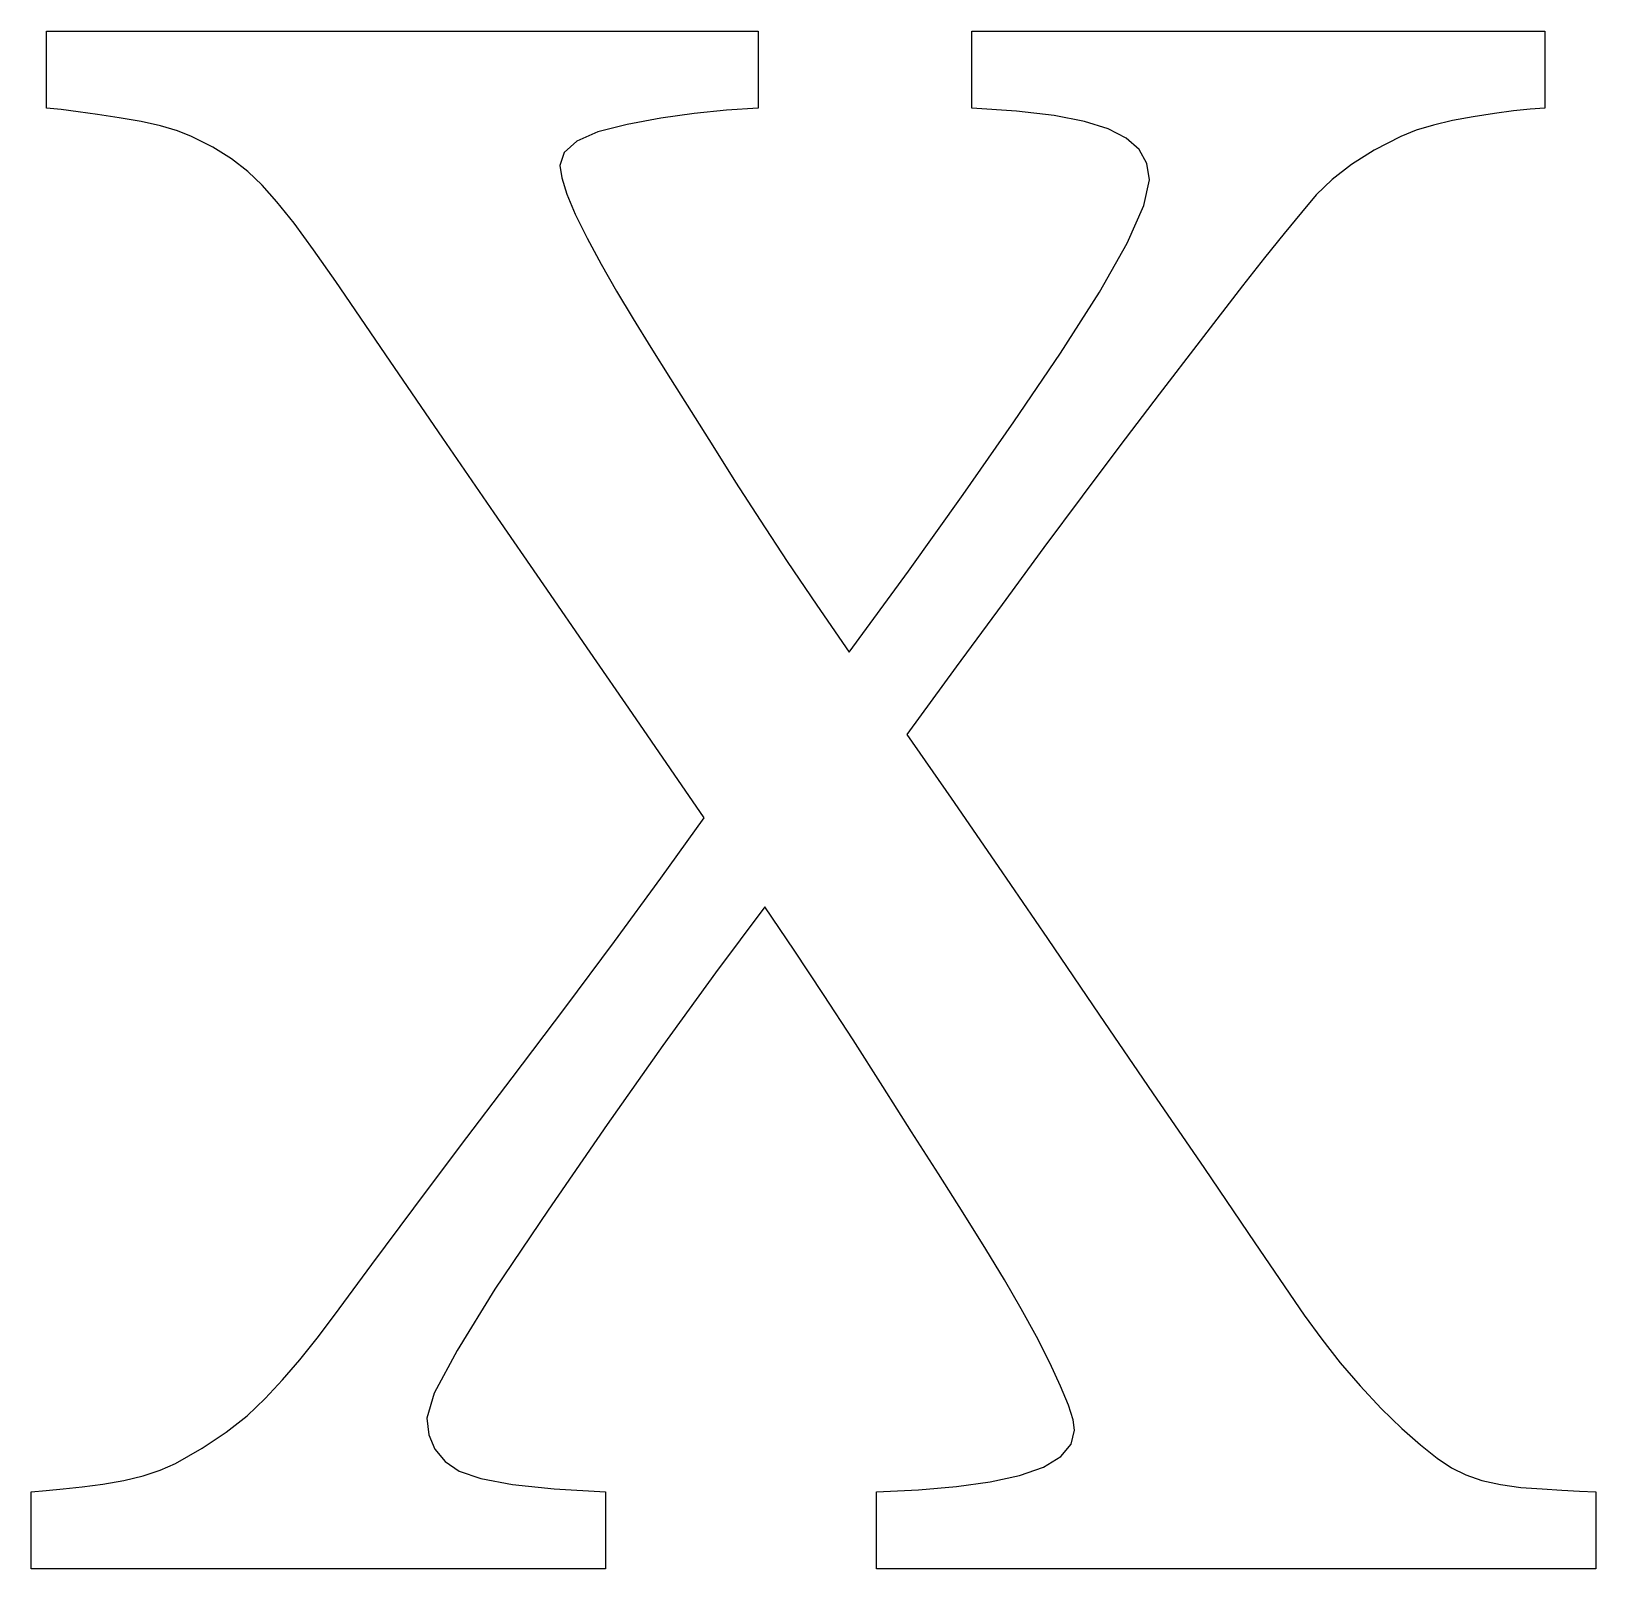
# Model space of a CAD drawing. Extents: x 0 to 14.3, y 0 to 14.1.
import ezdxf

# ---------------------------------------------------------------- set-up
doc = ezdxf.new("R2010")
doc.units = 0
doc.layers.add('Layer_1', color=7, linetype='CONTINUOUS')

msp = doc.modelspace()

# ---------------------------------------------------------------- linework, layer by layer
at = {"layer": 'Layer_1', "color": 7}
msp.add_lwpolyline([(14.327189, -0.000001), (12.680157, -0.000001), (11.033126, -0.000001), (9.386095, -0.000001), (7.739064, -0.000001), (7.739064, 0.176113), (7.739064, 0.352226), (7.739064, 0.528339), (7.739064, 0.704453), (8.126012, 0.721194), (8.473276, 0.75158), (8.780856, 0.795608), (9.048751, 0.85328), (9.270128, 0.931414), (9.428256, 1.026912), (9.523135, 1.139773), (9.554767, 1.269998), (9.540498, 1.364255), (9.497708, 1.4982), (9.426396, 1.671834), (9.326562, 1.885155), (9.204394, 2.125139), (9.066106, 2.378766), (8.911699, 2.646037), (8.741172, 2.926952), (8.533428, 3.258092), (8.307084, 3.616519), (8.062139, 4.002233), (7.798594, 4.415233), (7.526358, 4.84187), (7.255366, 5.258588), (6.985616, 5.665386), (6.71711, 6.062264), (6.265661, 5.457027), (5.784449, 4.79226), (5.273473, 4.067965), (4.732735, 3.284139), (4.24656, 2.558601), (3.899294, 1.999255), (3.690936, 1.606101), (3.621485, 1.379139), (3.640086, 1.225969), (3.695896, 1.093884), (3.788914, 0.982883), (3.919141, 0.892967), (4.118196, 0.825374), (4.40779, 0.771423), (4.787922, 0.731116), (5.258594, 0.704452), (5.258594, 0.528339), (5.258594, 0.352225), (5.258594, 0.176112), (5.258594, -0.000001), (3.943945, -0.000001), (2.629297, -0.000001), (1.314648, -0.000001), (0, -0.000001), (0, 0.176112), (0, 0.352225), (0, 0.528339), (0, 0.704452), (0.137666, 0.716235), (0.292695, 0.731737), (0.465088, 0.750962), (0.654844, 0.773907), (0.84894, 0.808013), (1.024433, 0.850801), (1.181323, 0.90227), (1.31961, 0.962422), (1.564555, 1.103808), (1.783456, 1.250156), (1.976312, 1.401464), (2.143125, 1.557735), (2.301874, 1.728266), (2.460623, 1.912441), (2.619374, 2.110258), (2.778125, 2.321719), (3.117948, 2.784944), (3.50242, 3.301501), (3.931541, 3.87139), (4.405313, 4.49461), (4.887141, 5.134568), (5.340445, 5.744762), (5.765227, 6.325192), (6.161485, 6.87586), (5.853903, 7.32544), (5.506636, 7.830834), (5.119684, 8.392042), (4.693048, 9.009062), (4.23912, 9.670101), (3.770311, 10.353468), (3.28662, 11.059163), (2.788048, 11.787187), (2.585888, 12.076775), (2.406054, 12.320479), (2.248545, 12.518298), (2.113361, 12.670234), (1.983755, 12.79487), (1.833066, 12.91083), (1.661294, 13.018112), (1.468439, 13.116718), (1.337593, 13.168181), (1.183184, 13.213447), (1.005211, 13.252516), (0.803673, 13.28539), (0.605855, 13.317009), (0.429122, 13.342431), (0.273473, 13.361657), (0.138908, 13.374687), (0.138908, 13.5508), (0.138908, 13.726913), (0.138908, 13.903027), (0.138908, 14.07914), (1.768575, 14.07914), (3.398243, 14.07914), (5.027911, 14.07914), (6.657579, 14.07914), (6.657579, 13.903027), (6.657579, 13.726913), (6.657579, 13.5508), (6.657579, 13.374687), (6.366741, 13.357936), (6.069704, 13.327548), (5.766467, 13.283522), (5.457033, 13.225859), (5.187899, 13.157638), (4.995662, 13.07206), (4.880321, 12.969123), (4.841876, 12.848827), (4.857376, 12.736579), (4.903884, 12.588369), (4.981399, 12.404196), (5.089923, 12.184062), (5.219524, 11.94655), (5.36029, 11.700362), (5.512219, 11.445496), (5.675313, 11.181952), (5.853904, 10.896693), (6.042418, 10.596554), (6.240856, 10.281536), (6.449219, 9.95164), (6.674318, 9.601268), (6.922984, 9.224856), (7.195216, 8.822401), (7.491016, 8.393906), (8.032374, 9.13432), (8.535287, 9.837531), (8.999757, 10.503539), (9.425782, 11.132343), (9.781725, 11.689201), (10.035971, 12.139403), (10.188521, 12.482951), (10.239376, 12.719843), (10.215804, 12.868044), (10.145109, 12.995165), (10.027289, 13.101208), (9.862343, 13.186171), (9.646537, 13.253756), (9.366242, 13.307704), (9.021459, 13.348014), (8.612187, 13.374687), (8.612187, 13.5508), (8.612187, 13.726913), (8.612187, 13.903027), (8.612187, 14.07914), (9.924355, 14.07914), (11.236523, 14.07914), (12.548691, 14.07914), (13.860859, 14.07914), (13.860859, 13.903027), (13.860859, 13.726913), (13.860859, 13.5508), (13.860859, 13.374687), (13.726906, 13.365998), (13.573114, 13.349872), (13.399484, 13.32631), (13.206015, 13.295312), (13.015632, 13.261818), (12.841376, 13.220888), (12.683249, 13.172521), (12.541249, 13.116718), (12.299397, 12.990207), (12.089795, 12.85874), (11.912444, 12.722316), (11.767343, 12.580937), (11.632151, 12.42094), (11.474639, 12.228701), (11.294808, 12.004221), (11.092656, 11.747499), (10.703216, 11.243958), (10.328664, 10.755304), (9.968998, 10.281536), (9.624218, 9.822656), (9.274467, 9.351362), (8.889993, 8.830461), (8.470795, 8.259955), (8.016874, 7.639843), (8.424907, 7.055069), (8.855266, 6.43185), (9.307953, 5.770186), (9.782968, 5.070078), (10.268514, 4.358801), (10.742901, 3.663649), (11.206131, 2.984622), (11.658203, 2.321718), (11.817566, 2.100955), (11.988096, 1.885154), (12.169792, 1.674315), (12.362656, 1.468437), (12.551785, 1.285502), (12.722314, 1.133573), (12.874245, 1.01265), (13.007578, 0.922734), (13.136555, 0.859481), (13.28538, 0.808632), (13.454054, 0.770185), (13.642578, 0.744141), (13.837907, 0.730499), (14.017118, 0.719337), (14.180211, 0.710656), (14.327187, 0.704455), (14.327187, 0.528342), (14.327187, 0.352228), (14.327187, 0.176115), (14.327187, 0.000002)], dxfattribs=at)

doc.saveas('drawing.dxf')
